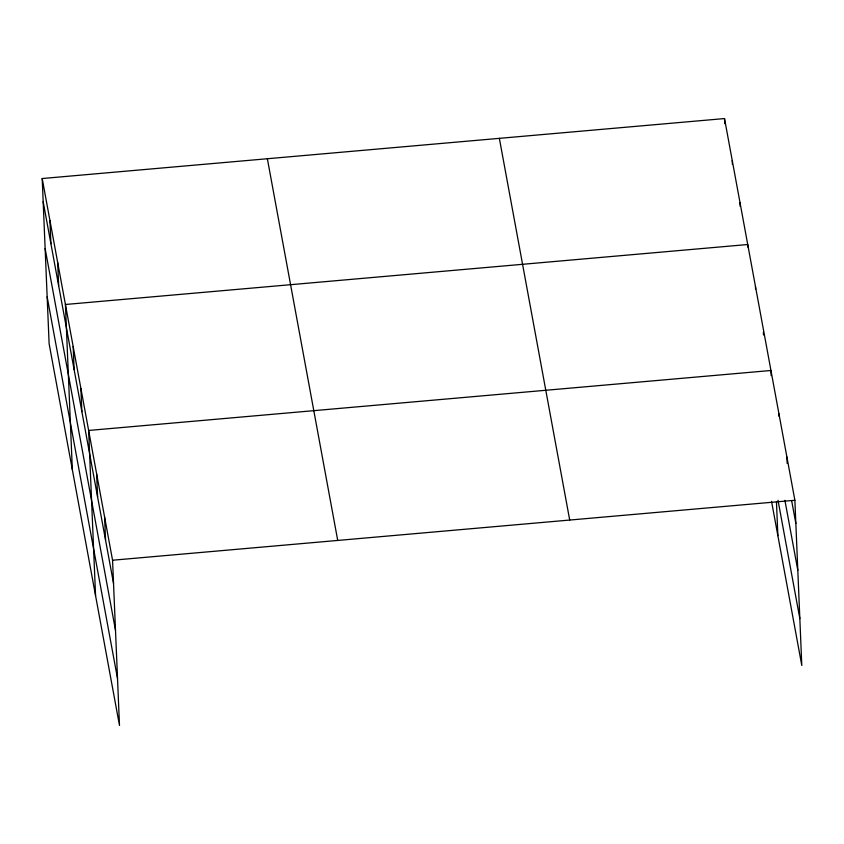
<?xml version="1.0" encoding="UTF-8"?>
<svg xmlns="http://www.w3.org/2000/svg" width="844" height="844" viewBox="0 0 844 844"><rect width="100%" height="100%" fill="white"/><g stroke="black" fill="none" stroke-linecap="round" stroke-linejoin="round"><path stroke-width="1.27" d="M42.2 178.527L112.558 560.226L119.489 725.439L49.121 343.74L42.2 178.527L724.511 118.561L794.879 500.26L801.8 665.473L771.543 501.347M770.952 370.484L88.641 430.451L95.562 595.664M112.558 560.226L794.879 500.26M791.63 500.555L795.85 523.459M784.909 500.344L797.812 570.322M778.02 500.281L799.838 618.61M499.353 138.342L569.711 520.052M267.358 158.735L337.727 540.434M43.171 201.716L113.539 583.426M45.133 248.59L115.501 630.289M47.159 296.866L117.527 678.576M786.903 457.005L787.167 463.451M778.928 413.739L779.033 416.324M771.005 371.771L771.173 375.633M776.459 501.853L777.873 535.697M763.377 332.357L763.482 334.941M755.475 286.506L755.58 289.081M747.837 247.102L747.731 244.517L65.421 304.484L72.341 469.697M739.988 202.528L740.156 206.4M732.254 160.55L732.413 164.411M724.511 118.561L724.732 123.709M104.593 516.971L105.563 540.16M96.617 473.706L97.587 496.905M80.897 388.462L81.868 411.661M73.164 346.473L74.135 369.672M57.677 262.495L58.647 285.694M49.944 220.506L50.914 243.705"/></g></svg>
